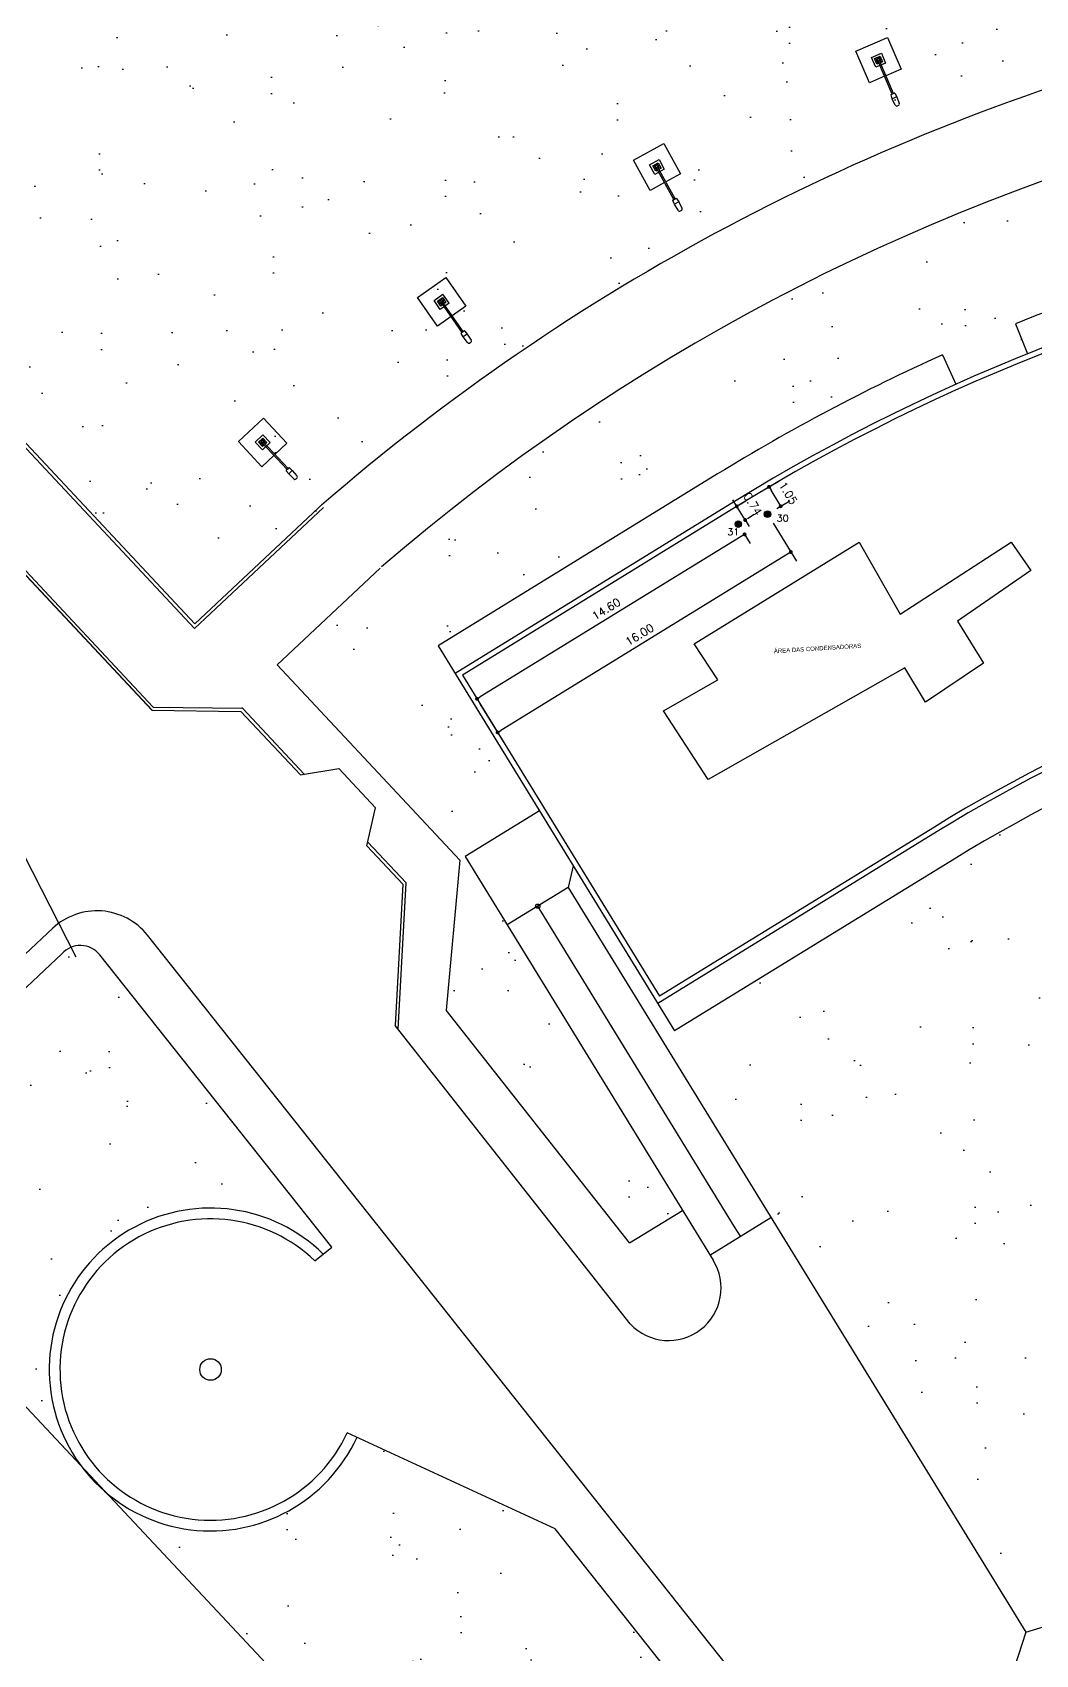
# Model space of a CAD drawing. Header units: metres. Extents: x 1796 to 2240, y -1398 to -687.
# Drawn here: x 1891.3 to 1937.9, y -1249.5 to -1174.2 of the extents above; entities that cross this region are included whole.
import ezdxf

# ---------------------------------------------------------------- set-up
doc = ezdxf.new("R2010")
doc.units = ezdxf.units.M
doc.header["$MEASUREMENT"] = 0
doc.layers.get('0').update_dxf_attribs({"linetype": 'CONTINUOUS'})
doc.layers.get('Defpoints').update_dxf_attribs({"linetype": 'CONTINUOUS'})
for name, color, linetype in [('ARQUITETURA', 253, 'CONTINUOUS'), ('Cota', 10, 'CONTINUOUS'), ('MARCAÇÕES NA MANTA', 6, 'CONTINUOUS')]:
    doc.layers.add(name, color=color, linetype=linetype)
doc.styles.add('ENGECAD', font='arial.ttf')
doc.styles.add('R60-250', font='romans.shx', dxfattribs={"height": 0.375})
doc.styles.add('S20', font='SIMPLEX.shx', dxfattribs={"width": 1.1, "height": 0.2})
doc.dimstyles.new('250', dxfattribs={"dimtxt": 0.375, "dimasz": 0.18, "dimexe": 0.5, "dimexo": 0.5, "dimgap": 0.225, "dimtad": 1, "dimzin": 1, "dimdsep": 46, "dimtxsty": 'R60-250', "dimblk1": 'DOT', "dimblk2": 'DOT', "dimsah": 1, "dimcen": 0, "dimclrd": 1, "dimclre": 1, "dimclrt": 30, "dimadec": 0, "dimazin": 0, "dimtfac": 1, "dimtmove": 2, "dimatfit": 3, "dimldrblk": 'DOT', "dimfxl": 1, "dimtolj": 1, "dimtzin": 0, "dimarcsym": 0})
pattern_1 = [(350.62296, (1466.5355, -762.2295), (4.08992, 4.08927), [0, -4.56, 0, -5.1, 0, -4.875]), (320.623, (1466.5355, -762.2295), (9.808834, 1.91215), [0, -2.46, 0, -4.11, 0, -1.575]), (280.62296, (1464.013, -759.536), (6.39856, -6.807323), [0, -1.5, 0, -5.4, 0, -7.05]), (270.623, (1464.013, -759.536), (8.08648, -4.78256), [0, -0.75, 0, -3.54, 0, -4.05])]

# ---------------------------------------------------------------- blocks, each defined once
blk = doc.blocks.new('_DOT')
at = {"color": 0, "linetype": 'ByBlock'}
blk.add_line((-0.5, 0), (-1, 0), dxfattribs=at)
at = {"color": 0, "linetype": 'ByBlock', "const_width": 0.5}
blk.add_lwpolyline([(-0.25, 0, 1), (0.25, 0, 1)], format="xyb", close=True, dxfattribs=at)
blk = doc.blocks.new('*D1100')
at = {"layer": 'Cota', "color": 1, "lineweight": -2, "transparency": 16777216}
for p, q in [((1924.254, -1197.567), (1912.122, -1205.023)), ((1924.379, -1197.426), (1924.669, -1197.899)), ((1911.94, -1205.071), (1912.231, -1205.543))]:
    blk.add_line(p, q, dxfattribs=at)
at = {"layer": 'Defpoints', "color": 0, "transparency": 16777216}
for p in [(1924.117, -1197), (1911.678, -1204.645), (1911.969, -1205.117)]:
    blk.add_point(p, dxfattribs=at)
at = {"layer": 'Cota', "color": 1, "lineweight": -2, "transparency": 16777216, "xscale": 0.18, "yscale": 0.18, "zscale": 0.18}
for p, rotation in [((1924.408, -1197.473), 31.57407113333248), ((1911.969, -1205.117), 211.5740711333325)]:
    blk.add_blockref('_DOT', p, dxfattribs=dict(at, rotation=rotation))
at = {"layer": 'Cota', "color": 30, "transparency": 16777216, "insert": (1917.972, -1200.944), "char_height": 0.375, "attachment_point": 5, "rotation": 31.57407, "style": 'R60-250'}
blk.add_mtext('\\A1;14.60', dxfattribs=at)
blk = doc.blocks.new('*D1101')
at = {"layer": 'Cota', "color": 1, "lineweight": -2, "transparency": 16777216}
for p, q in [((1925.737, -1196.962), (1926.818, -1198.722)), ((1926.403, -1198.39), (1913.079, -1206.579)), ((1912.105, -1205.34), (1913.187, -1207.099))]:
    blk.add_line(p, q, dxfattribs=at)
at = {"layer": 'Defpoints', "color": 0, "transparency": 16777216}
for p in [(1925.475, -1196.536), (1911.844, -1204.914), (1912.925, -1206.673)]:
    blk.add_point(p, dxfattribs=at)
at = {"layer": 'Cota', "color": 1, "lineweight": -2, "transparency": 16777216, "xscale": 0.18, "yscale": 0.18, "zscale": 0.18}
for p, rotation in [((1926.557, -1198.296), 31.57407113331841), ((1912.925, -1206.673), 211.5740711333185)]:
    blk.add_blockref('_DOT', p, dxfattribs=dict(at, rotation=rotation))
at = {"layer": 'Cota', "color": 30, "transparency": 16777216, "insert": (1919.525, -1202.133), "char_height": 0.375, "attachment_point": 5, "rotation": 31.57407, "style": 'R60-250'}
blk.add_mtext('\\A1;16.00', dxfattribs=at)
blk = doc.blocks.new('*D1102')
at = {"layer": 'Cota', "color": 1, "lineweight": -2, "transparency": 16777216}
for p, q in [((1923.951, -1196.022), (1923.857, -1195.869)), ((1924.433, -1196.806), (1924.046, -1196.175)), ((1924.156, -1196.108), (1924.472, -1195.914)), ((1924.543, -1196.738), (1924.859, -1196.544)), ((1924.527, -1196.959), (1924.622, -1197.113))]:
    blk.add_line(p, q, dxfattribs=at)
at = {"layer": 'Defpoints', "color": 0, "transparency": 16777216}
for p in [(1923.73, -1196.37), (1924.046, -1196.175), (1924.117, -1197)]:
    blk.add_point(p, dxfattribs=at)
at = {"layer": 'Cota', "color": 1, "lineweight": -2, "transparency": 16777216, "xscale": 0.18, "yscale": 0.18, "zscale": 0.18}
for p, rotation in [((1924.046, -1196.175), 301.5740711333443), ((1924.433, -1196.806), 121.5740711333443)]:
    blk.add_blockref('_DOT', p, dxfattribs=dict(at, rotation=rotation))
at = {"layer": 'Cota', "color": 30, "transparency": 16777216, "insert": (1924.788, -1196.063), "char_height": 0.375, "attachment_point": 5, "rotation": 301.57407, "style": 'R60-250'}
blk.add_mtext('\\A1;0.74', dxfattribs=at)
blk = doc.blocks.new('*D1103')
at = {"layer": 'Cota', "color": 1, "lineweight": -2, "transparency": 16777216}
for p, q in [((1925.364, -1195.378), (1925.975, -1195.012)), ((1925.993, -1196.016), (1925.638, -1195.424)), ((1925.904, -1196.279), (1926.514, -1195.913))]:
    blk.add_line(p, q, dxfattribs=at)
at = {"layer": 'Defpoints', "color": 0, "transparency": 16777216}
for p in [(1924.935, -1195.635), (1925.546, -1195.269), (1925.475, -1196.536)]:
    blk.add_point(p, dxfattribs=at)
at = {"layer": 'Cota', "color": 1, "lineweight": -2, "transparency": 16777216, "xscale": 0.18, "yscale": 0.18, "zscale": 0.18}
for p, rotation in [((1925.546, -1195.269), 120.9317283110461), ((1926.086, -1196.17), 300.9317283110461)]:
    blk.add_blockref('_DOT', p, dxfattribs=dict(at, rotation=rotation))
at = {"layer": 'Cota', "color": 30, "transparency": 16777216, "insert": (1926.431, -1195.556), "char_height": 0.375, "attachment_point": 5, "rotation": 300.93173, "style": 'R60-250'}
blk.add_mtext('\\A1;1.05', dxfattribs=at)

msp = doc.modelspace()

# ---------------------------------------------------------------- hatches: boundary and pattern name
at = {"layer": 'ARQUITETURA'}
h = msp.add_hatch(dxfattribs=at)
h.set_pattern_fill('AR-SAND', color=116, scale=3, angle=-46.87704, style=0)
h.set_pattern_definition(pattern_1)
h.paths.add_polyline_path([(1891.75, -1141.193), (1888.66, -1142.838), (1888.588, -1142.707), (1881.655, -1146.67), (1877.849, -1149.014), (1869.565, -1154.557), (1860.873, -1161.087), (1867.94, -1168.633), (1875.757, -1161.312), (1880.303, -1166.166), (1872.486, -1173.487), (1898.849, -1201.637), (1903.517, -1197.278), (1907.791, -1193.574), (1912.186, -1190.252), (1918.103, -1186.33), (1925.755, -1182.075), (1930.989, -1179.637), (1936.113, -1177.587), (1941.154, -1175.876), (1944.014, -1175.034), (1940.631, -1161.343), (1937.353, -1148.129), (1930.376, -1149.86), (1929.53, -1147.315), (1924.436, -1149.124), (1920.723, -1150.593), (1915.46, -1152.903), (1911.172, -1154.985), (1907.912, -1156.607), (1902.792, -1159.154), (1901.106, -1159.994)])
h = msp.add_hatch(dxfattribs=at)
h.set_pattern_fill('AR-SAND', color=116, scale=3, angle=-46.87704, style=0)
h.set_pattern_definition(pattern_1)
h.paths.add_polyline_path([(1968.94, -1175.477), (1969.026, -1177.396), (1972.992, -1177.314), (1980.864, -1177.776), (1990.307, -1179.19), (2001.352, -1181.259), (2001.722, -1179.297), (1989.318, -1176.97), (1984.284, -1176.065), (1972.707, -1175.345)])
h.paths.add_polyline_path([(1965.029, -1177.542), (1964.942, -1175.617), (1962.446, -1175.704), (1953.488, -1176.941), (1938.948, -1180.818), (1927.111, -1185.959), (1914.809, -1193.363), (1907.472, -1199.042), (1908.838, -1200.501), (1915.412, -1195.321), (1922.392, -1190.748), (1929.652, -1186.844), (1937.161, -1183.602), (1948.061, -1180.169), (1955.436, -1178.628)])
h = msp.add_hatch(dxfattribs=at)
h.set_pattern_fill('AR-SAND', color=116, scale=3, angle=-46.87704, style=0)
h.set_pattern_definition(pattern_1)
edge = h.paths.add_edge_path()
edge.add_arc((1971.325, -1273.05), 92, 93.82041, 111.90763)
edge.add_line((1936.999, -1187.694), (1937.559, -1189.085))
edge.add_arc((1971.325, -1273.05), 90.5, 111.90763, 114.20354)
edge.add_line((1934.222, -1190.505), (1933.608, -1189.137))
edge.add_arc((1971.325, -1273.05), 92, 114.20328, 121.57407)
edge.add_line((1923.154, -1194.669), (1910.162, -1202.654))
edge.add_line((1910.162, -1202.654), (1908.838, -1200.501))
edge.add_arc((1971.325, -1273.05), 95.75, 93.77161, 130.73854, ccw=False)
edge.add_line((1965.027, -1177.507), (1965.195, -1181.254))
edge = h.paths.add_edge_path()
edge.add_arc((1971.325, -1273.05), 92, 79.39324, 91.32909)
edge.add_line((1969.191, -1181.075), (1969.023, -1177.328))
edge.add_arc((1971.325, -1273.05), 95.75, 79.39324, 91.37788, ccw=False)
edge.add_line((1988.95, -1178.936), (2001.352, -1181.259))
edge.add_line((2001.352, -1181.259), (2013.609, -1210.073))
edge.add_line((2013.609, -1210.073), (1999.373, -1207.291))
edge.add_line((1999.373, -1207.291), (1985.934, -1214.289))
edge.add_line((1985.934, -1214.289), (1979.219, -1214.591))
edge.add_line((1979.219, -1214.591), (1980.336, -1202.624))
edge.add_arc((1971.325, -1273.05), 71, 79.39324, 82.70853, ccw=False)
edge.add_line((1984.394, -1203.263), (1999.541, -1206.1))
edge.add_arc((2068.683, -1199.209), 69.485, 169.39324, 185.69147, ccw=False)
edge.add_line((2000.386, -1186.419), (1987.983, -1184.096))
edge.add_line((1987.983, -1184.096), (1988.26, -1182.622))
h = msp.add_hatch(dxfattribs=at)
h.set_pattern_fill('AR-SAND', color=116, scale=3, angle=-46.87704, style=0)
h.set_pattern_definition(pattern_1)
h.paths.add_polyline_path([(1914.874, -1210.322), (1908.838, -1200.501), (1907.472, -1199.042), (1904.753, -1201.589), (1911.424, -1212.442)])
h = msp.add_hatch(dxfattribs=at)
h.set_pattern_fill('AR-SAND', color=116, scale=3, angle=-46.87704, style=0)
h.set_pattern_definition(pattern_1)
h.paths.add_polyline_path([(1966.816, -1239.548), (1965.86, -1217.827), (1961.19, -1218.032), (1960.704, -1215.424), (1960.435, -1215.436), (1960.252, -1214.443), (1958.033, -1214.543), (1956.03, -1203.717, 0.083678), (1934.15, -1212.56), (1920.539, -1220.925), (1937.474, -1248.48)])
h = msp.add_hatch(dxfattribs=at)
h.set_pattern_fill('AR-SAND', color=116, scale=3, angle=-46.87704, style=0)
h.set_pattern_definition(pattern_1)
h.paths.add_polyline_path([(1911.424, -1212.442), (1910.705, -1219.578), (1919.219, -1230.293), (1921.524, -1228.876)])
h = msp.add_hatch(dxfattribs=at)
h.set_pattern_fill('AR-SAND', color=116, scale=3, angle=-46.87704, style=0)
h.set_pattern_definition(pattern_1)
edge = h.paths.add_edge_path()
edge.add_line((1894.706, -1241.97), (1918.345, -1267.206))
edge.add_line((1918.345, -1267.206), (1922.822, -1253.477))
edge.add_arc((1921.871, -1253.167), 1, -18.06029, 38.45815)
edge.add_line((1922.654, -1252.545), (1915.605, -1243.671))
edge.add_line((1915.605, -1243.671), (1906.39, -1239.415))
edge.add_arc((1899.581, -1236.27), 7.5, -130.53897, -24.79202, ccw=False)
edge = h.paths.add_edge_path()
edge.add_line((1881.291, -1227.647), (1893.575, -1240.762))
edge.add_arc((1899.581, -1236.27), 7.5, 45.65901, 216.79463, ccw=False)
edge.add_line((1904.823, -1230.906), (1905.218, -1230.592))
edge.add_line((1905.218, -1230.592), (1894.427, -1217.006))
edge.add_arc((1893.527, -1217.721), 1.15, 38.45815, 128.11201)
edge.add_line((1892.817, -1216.817), (1881.291, -1227.647))
at = {"layer": 'MARCAÇÕES NA MANTA'}
h = msp.add_hatch(color=4, dxfattribs=at)
h.dxf.hatch_style = 1
h.paths.add_polyline_path([(1925.625, -1196.536, 1), (1925.325, -1196.536, 1)])
h = msp.add_hatch(color=4, dxfattribs=at)
h.dxf.hatch_style = 1
h.paths.add_polyline_path([(1924.267, -1197, 1), (1923.967, -1197, 1)])

# ---------------------------------------------------------------- linework, layer by layer
at = {"layer": 'ARQUITETURA'}
for p, q in [((1898.842, -1201.849), (1850.314, -1150.032)), ((2020.741, -1376.521), (1823.658, -1166.119)), ((1872.486, -1173.487), (1898.849, -1201.637)), ((1929.584, -1175.027), (1931.055, -1174.398)), ((1931.055, -1174.398), (1931.685, -1175.869)), ((1930.214, -1176.498), (1929.584, -1175.027)), ((1930.306, -1175.317), (1930.766, -1175.12)), ((1930.503, -1175.776), (1930.306, -1175.317)), ((1930.451, -1175.374), (1930.708, -1175.264)), ((1930.561, -1175.632), (1930.451, -1175.374)), ((1930.514, -1175.388), (1930.486, -1175.4)), ((1930.506, -1175.408), (1930.494, -1175.38)), ((1930.505, -1175.501), (1930.551, -1175.481)), ((1930.507, -1175.505), (1930.553, -1175.486)), ((1930.577, -1175.32), (1930.597, -1175.366)), ((1930.582, -1175.318), (1930.601, -1175.364)), ((1930.631, -1175.447), (1930.636, -1175.445)), ((1930.631, -1175.447), (1930.633, -1175.451)), ((1930.631, -1175.447), (1930.638, -1175.449)), ((1930.636, -1175.445), (1930.633, -1175.451)), ((1930.633, -1175.451), (1930.638, -1175.449)), ((1930.636, -1175.445), (1930.638, -1175.449)), ((1930.675, -1175.319), (1930.702, -1175.308)), ((1930.683, -1175.3), (1930.694, -1175.327)), ((1930.708, -1175.264), (1930.818, -1175.522)), ((1930.716, -1175.41), (1930.762, -1175.391)), ((1930.718, -1175.415), (1930.764, -1175.395)), ((1930.763, -1175.488), (1930.775, -1175.516)), ((1930.766, -1175.12), (1930.963, -1175.58)), ((1930.769, -1175.502), (1930.783, -1175.496)), ((1930.919, -1176.196), (1930.214, -1176.498)), ((1930.963, -1175.58), (1930.503, -1175.776)), ((1930.66, -1175.59), (1930.561, -1175.632)), ((1930.581, -1175.583), (1930.567, -1175.589)), ((1930.575, -1175.569), (1930.586, -1175.596)), ((1930.594, -1175.577), (1930.581, -1175.583)), ((1930.818, -1175.522), (1930.715, -1175.566)), ((1930.769, -1175.502), (1930.755, -1175.508)), ((1931.685, -1175.869), (1930.974, -1176.173)), ((1931.225, -1177.039), (1931.372, -1176.976)), ((1931.399, -1176.987), (1931.483, -1177.146)), ((1931.272, -1177.237), (1931.215, -1177.065)), ((1931.414, -1177.534), (1931.272, -1177.237)), ((1931.483, -1177.146), (1931.6, -1177.454)), ((1931.557, -1177.556), (1931.518, -1177.573)), ((1919.24, -1180.093), (1920.648, -1179.318)), ((1920.648, -1179.318), (1921.424, -1180.727)), ((1920.015, -1181.502), (1919.24, -1180.093)), ((1919.99, -1180.311), (1920.431, -1180.069)), ((1920.233, -1180.752), (1919.99, -1180.311)), ((1920.141, -1180.355), (1920.387, -1180.219)), ((1920.276, -1180.602), (1920.141, -1180.355)), ((1920.205, -1180.363), (1920.179, -1180.377)), ((1920.199, -1180.383), (1920.184, -1180.357)), ((1920.207, -1180.476), (1920.251, -1180.452)), ((1920.209, -1180.48), (1920.254, -1180.456)), ((1920.673, -1180.51), (1920.233, -1180.752)), ((1920.262, -1180.288), (1920.286, -1180.332)), ((1920.266, -1180.286), (1920.29, -1180.33)), ((1920.371, -1180.55), (1920.276, -1180.602)), ((1920.291, -1180.55), (1920.278, -1180.558)), ((1920.291, -1180.55), (1920.284, -1180.537)), ((1920.304, -1180.543), (1920.291, -1180.55)), ((1920.291, -1180.55), (1920.298, -1180.564)), ((1920.356, -1180.397), (1920.303, -1180.426)), ((1921.124, -1181.919), (1920.303, -1180.426)), ((1920.37, -1180.424), (1920.318, -1180.453)), ((1920.328, -1180.409), (1920.333, -1180.407)), ((1920.328, -1180.409), (1920.331, -1180.414)), ((1920.328, -1180.409), (1920.335, -1180.411)), ((1920.333, -1180.407), (1920.331, -1180.414)), ((1920.331, -1180.414), (1920.335, -1180.411)), ((1920.333, -1180.407), (1920.335, -1180.411)), ((1921.177, -1181.89), (1920.356, -1180.397)), ((1920.359, -1180.278), (1920.372, -1180.271)), ((1920.372, -1180.271), (1920.365, -1180.257)), ((1920.372, -1180.271), (1920.385, -1180.263)), ((1920.372, -1180.271), (1920.38, -1180.284)), ((1920.387, -1180.219), (1920.523, -1180.466)), ((1920.41, -1180.365), (1920.454, -1180.34)), ((1920.412, -1180.369), (1920.456, -1180.345)), ((1920.523, -1180.466), (1920.424, -1180.52)), ((1920.431, -1180.069), (1920.673, -1180.51)), ((1920.485, -1180.444), (1920.458, -1180.458)), ((1920.464, -1180.438), (1920.472, -1180.451)), ((1920.472, -1180.451), (1920.479, -1180.464)), ((1921.424, -1180.727), (1920.743, -1181.101)), ((1920.691, -1181.13), (1920.015, -1181.502)), ((1921.146, -1182.136), (1921.072, -1181.97)), ((1921.08, -1181.943), (1921.221, -1181.865)), ((1921.349, -1182.025), (1921.146, -1182.136)), ((1921.318, -1182.419), (1921.146, -1182.136)), ((1921.248, -1181.873), (1921.349, -1182.025)), ((1921.349, -1182.025), (1921.496, -1182.321)), ((1921.463, -1182.427), (1921.426, -1182.448)), ((1909.197, -1186.475), (1910.519, -1185.546)), ((1910.519, -1185.546), (1911.449, -1186.867)), ((1910.127, -1187.797), (1909.197, -1186.475)), ((1909.971, -1186.61), (1910.384, -1186.32)), ((1910.262, -1187.023), (1909.971, -1186.61)), ((1910.126, -1186.637), (1910.357, -1186.475)), ((1910.289, -1186.868), (1910.126, -1186.637)), ((1910.191, -1186.638), (1910.166, -1186.655)), ((1910.188, -1186.659), (1910.17, -1186.634)), ((1910.206, -1186.751), (1910.247, -1186.722)), ((1910.209, -1186.755), (1910.25, -1186.726)), ((1910.24, -1186.557), (1910.269, -1186.598)), ((1910.244, -1186.554), (1910.273, -1186.596)), ((1910.675, -1186.733), (1910.262, -1187.023)), ((1910.346, -1186.655), (1910.296, -1186.69)), ((1911.281, -1188.09), (1910.296, -1186.69)), ((1910.363, -1186.68), (1910.314, -1186.715)), ((1910.319, -1186.671), (1910.324, -1186.668)), ((1910.319, -1186.671), (1910.322, -1186.675)), ((1910.319, -1186.671), (1910.326, -1186.672)), ((1910.324, -1186.668), (1910.322, -1186.675)), ((1910.322, -1186.675), (1910.326, -1186.672)), ((1910.324, -1186.668), (1910.326, -1186.672)), ((1910.336, -1186.536), (1910.361, -1186.519)), ((1910.339, -1186.515), (1910.357, -1186.54)), ((1911.331, -1188.055), (1910.346, -1186.655)), ((1910.357, -1186.475), (1910.52, -1186.706)), ((1910.675, -1186.733), (1910.384, -1186.32)), ((1910.396, -1186.617), (1910.437, -1186.588)), ((1910.399, -1186.621), (1910.44, -1186.592)), ((1910.52, -1186.706), (1910.427, -1186.771)), ((1910.48, -1186.688), (1910.455, -1186.705)), ((1910.459, -1186.684), (1910.476, -1186.709)), ((1896.851, -1205.648), (1879.66, -1187.292)), ((1896.861, -1205.639), (1879.67, -1187.283)), ((1896.902, -1205.483), (1879.723, -1187.14)), ((1910.761, -1187.351), (1910.127, -1187.797)), ((1910.31, -1186.807), (1910.286, -1186.824)), ((1910.289, -1186.803), (1910.307, -1186.828)), ((1910.378, -1186.806), (1910.289, -1186.868)), ((1911.449, -1186.867), (1910.811, -1187.316)), ((1911.327, -1188.305), (1911.235, -1188.147)), ((1911.24, -1188.119), (1911.372, -1188.026)), ((1911.517, -1188.171), (1911.327, -1188.305)), ((1911.53, -1188.569), (1911.327, -1188.305)), ((1911.4, -1188.031), (1911.517, -1188.171)), ((1911.517, -1188.171), (1911.697, -1188.451)), ((1936.999, -1187.694), (1937.559, -1189.085)), ((1911.676, -1188.561), (1911.641, -1188.586)), ((1933.608, -1189.137), (1934.222, -1190.505)), ((1900.874, -1193.164), (1902.042, -1192.071)), ((1902.042, -1192.071), (1903.135, -1193.239)), ((1901.968, -1194.332), (1900.874, -1193.164)), ((1901.651, -1193.19), (1902.016, -1192.848)), ((1901.993, -1193.555), (1901.651, -1193.19)), ((1901.807, -1193.195), (1902.011, -1193.004)), ((1901.998, -1193.4), (1901.807, -1193.195)), ((1901.871, -1193.187), (1901.849, -1193.207)), ((1901.87, -1193.208), (1901.85, -1193.186)), ((1901.901, -1193.295), (1901.937, -1193.261)), ((1901.904, -1193.299), (1901.941, -1193.265)), ((1901.907, -1193.101), (1901.941, -1193.138)), ((1901.911, -1193.098), (1901.945, -1193.134)), ((1902.025, -1193.183), (1901.981, -1193.224)), ((1903.14, -1194.461), (1901.981, -1193.224)), ((1902.011, -1193.336), (1901.989, -1193.357)), ((1901.99, -1193.336), (1902.01, -1193.358)), ((1902.358, -1193.213), (1901.993, -1193.555)), ((1902.077, -1193.326), (1901.998, -1193.4)), ((1901.999, -1193.046), (1902.02, -1193.068)), ((1901.999, -1193.067), (1902.021, -1193.047)), ((1902.001, -1193.201), (1902.005, -1193.198)), ((1902.001, -1193.201), (1902.008, -1193.202)), ((1902.001, -1193.201), (1902.005, -1193.205)), ((1902.045, -1193.205), (1902.002, -1193.246)), ((1902.005, -1193.198), (1902.008, -1193.202)), ((1902.005, -1193.198), (1902.005, -1193.205)), ((1902.005, -1193.205), (1902.008, -1193.202)), ((1902.011, -1193.004), (1902.203, -1193.208)), ((1902.016, -1192.848), (1902.358, -1193.213)), ((1903.184, -1194.42), (1902.025, -1193.183)), ((1902.069, -1193.138), (1902.105, -1193.104)), ((1902.072, -1193.142), (1902.109, -1193.108)), ((1902.203, -1193.208), (1902.121, -1193.285)), ((1902.139, -1193.195), (1902.16, -1193.217)), ((1902.161, -1193.196), (1902.139, -1193.217)), ((1903.135, -1193.239), (1902.572, -1193.767)), ((1902.528, -1193.808), (1901.968, -1194.332)), ((1903.214, -1194.665), (1903.102, -1194.523)), ((1903.103, -1194.495), (1903.22, -1194.386)), ((1903.382, -1194.508), (1903.214, -1194.665)), ((1903.45, -1194.896), (1903.214, -1194.665)), ((1903.248, -1194.387), (1903.382, -1194.508)), ((1903.382, -1194.508), (1903.597, -1194.758)), ((1903.591, -1194.868), (1903.56, -1194.897)), ((1923.154, -1194.669), (1910.162, -1202.654)), ((1904.84, -1196.232), (1898.842, -1201.849)), ((1904.853, -1196.014), (1898.849, -1201.637)), ((1923.94, -1195.947), (1910.947, -1203.932)), ((1924.07, -1196.16), (1911.291, -1204.014)), ((1907.472, -1199.042), (1902.673, -1203.538)), ((1910.162, -1202.654), (1921.157, -1220.545)), ((1902.673, -1203.538), (1911.163, -1212.603)), ((1911.291, -1204.014), (1920.454, -1218.924)), ((1896.937, -1205.499), (1901.041, -1205.548)), ((1903.934, -1208.615), (1901.075, -1205.563)), ((1896.851, -1205.648), (1900.996, -1205.697)), ((1903.756, -1208.644), (1900.996, -1205.697)), ((1888.226, -1207.137), (1893.311, -1217.104)), ((1903.756, -1208.644), (1905.542, -1208.357)), ((1907.251, -1210.181), (1905.542, -1208.357)), ((1906.848, -1211.945), (1907.251, -1210.181)), ((1914.874, -1210.322), (1911.424, -1212.442)), ((1933.364, -1211.283), (1920.372, -1219.267)), ((1933.233, -1211.07), (1920.454, -1218.924)), ((1908.516, -1213.726), (1906.848, -1211.945)), ((1908.669, -1213.67), (1906.888, -1211.769)), ((1911.163, -1212.603), (1910.539, -1219.583)), ((1911.424, -1212.442), (1922.943, -1231.186)), ((1916.445, -1212.878), (1916.207, -1213.876)), ((1934.15, -1212.56), (1921.157, -1220.545)), ((1908.516, -1213.726), (1908.165, -1220.287)), ((1908.305, -1220.465), (1908.669, -1213.67)), ((1916.207, -1213.876), (1913.374, -1215.617)), ((1916.207, -1213.876), (1937.477, -1248.477)), ((1923.933, -1229.646), (1914.791, -1214.746)), ((1892.248, -1215.773), (1880.486, -1226.788)), ((1924.345, -1250.968), (1896.648, -1216.096)), ((1892.668, -1216.957), (1881.291, -1227.647)), ((1905.218, -1230.592), (1894.427, -1217.006)), ((1919.06, -1230.391), (1910.539, -1219.583)), ((1919.093, -1234.152), (1908.165, -1220.287)), ((1919.06, -1230.391), (1921.524, -1228.876)), ((1922.8, -1230.953), (1925.632, -1229.213)), ((1924.216, -1230.083), (1923.933, -1229.646)), ((1904.428, -1231.22), (1905.218, -1230.592)), ((1915.605, -1243.671), (1905.936, -1239.205)), ((1937.477, -1248.477), (1966.816, -1239.548)), ((1922.654, -1252.545), (1915.605, -1243.671)), ((1937.477, -1248.477), (1931.657, -1266.42))]:
    msp.add_line(p, q, dxfattribs=at)
for points in [[(1930.66, -1175.437), (1930.605, -1175.461)], [(1931.271, -1177.019), (1930.605, -1175.461)], [(1930.672, -1175.465), (1930.616, -1175.488)], [(1931.326, -1176.996), (1930.66, -1175.437)], [(1931.483, -1177.146), (1931.272, -1177.237)]]:
    msp.add_lwpolyline(points, dxfattribs=at)
msp.add_lwpolyline([(1920.645, -1205.673), (1923.162, -1204.232), (1922.069, -1202.554), (1929.733, -1197.831), (1931.634, -1201.178), (1936.807, -1197.835), (1937.709, -1199.157), (1934.305, -1201.505), (1935.52, -1203.459), (1932.82, -1205.268), (1931.864, -1203.673), (1922.718, -1208.868)], close=True, dxfattribs=at)
for centre, radius in [((1930.5, -1175.394), 0.01), ((1930.688, -1175.314), 0.01), ((1930.769, -1175.502), 0.01), ((1930.581, -1175.583), 0.01), ((1920.192, -1180.37), 0.01), ((1920.291, -1180.55), 0.01), ((1920.372, -1180.271), 0.01), ((1920.472, -1180.451), 0.01), ((1910.179, -1186.646), 0.0101), ((1910.348, -1186.527), 0.0101), ((1910.467, -1186.697), 0.0101), ((1910.298, -1186.816), 0.0101), ((1901.86, -1193.197), 0.01), ((1902, -1193.347), 0.01), ((1902.01, -1193.057), 0.01), ((1902.15, -1193.206), 0.01), ((1914.791, -1214.746), 0.1), ((1899.581, -1236.27), 0.5)]:
    msp.add_circle(centre, radius, dxfattribs=at)
for centre, radius, start, end in [((1971.074, -1272.663), 101.286, 104.92615, 130.91481), ((1971.325, -1273.05), 97.75, 79.39324, 130.73854), ((1930.634, -1175.448), 0.09, 310.95354, 271.9935), ((1930.634, -1175.448), 0.081, 313.00874, 269.50657), ((1931.38, -1176.994), 0.02, 23.16195, 113.16195), ((1931.233, -1177.057), 0.02, 113.16195, 203.16195), ((1931.486, -1177.499), 0.08, 205.57467, 293.16195), ((1931.525, -1177.483), 0.08, 293.16195, 20.74923), ((1920.332, -1180.41), 0.0904, 316.61223, 277.65219), ((1920.332, -1180.41), 0.0814, 318.66743, 275.16526), ((1971.325, -1273.05), 92, 93.82041, 111.90763), ((1921.09, -1181.961), 0.0201, 118.82064, 208.82064), ((1921.231, -1181.883), 0.0201, 28.82064, 118.82064), ((1921.387, -1182.378), 0.0804, 211.23336, 298.82064), ((1921.424, -1182.357), 0.0804, 298.82064, 26.40792), ((1971.325, -1273.05), 90.5, 79.39324, 121.57407), ((1971.325, -1273.05), 90.25, 79.39324, 121.57407), ((1910.323, -1186.671), 0.0909, 322.92088, 283.96084), ((1910.323, -1186.671), 0.0818, 324.97608, 281.47391), ((1911.251, -1188.136), 0.0202, 125.12929, 215.12929), ((1911.384, -1188.043), 0.0202, 35.12929, 125.12929), ((1911.594, -1188.52), 0.0808, 217.54201, 305.12929), ((1911.629, -1188.495), 0.0808, 305.12929, 32.71657), ((1971.325, -1273.05), 92, 114.20328, 121.57407), ((1902.005, -1193.202), 0.09, 330.91455, 291.95451), ((1902.005, -1193.202), 0.081, 332.96975, 289.46758), ((1903.117, -1194.51), 0.02, 133.12296, 223.12296), ((1903.234, -1194.4), 0.02, 43.12296, 133.12296), ((1903.506, -1194.839), 0.08, 225.53568, 313.12296), ((1903.537, -1194.81), 0.08, 313.12296, 40.71024), ((1971.325, -1273.05), 72.75, 79.39324, 121.57407), ((1971.325, -1273.05), 72.5, 79.39324, 121.57407), ((1971.325, -1273.05), 71, 79.39324, 121.57408), ((1896.939, -1205.449), 0.05, 223.12296, 268.11998), ((1901.04, -1205.598), 0.05, 44.31901, 88.57428), ((1894.299, -1217.962), 3, 38.45815, 133.12296), ((1893.527, -1217.721), 1.15, 38.45815, 138.32732), ((1899.581, -1236.27), 7.5, 45.65901, 335.20798), ((1899.581, -1236.27), 7, 46.17638, 335.20772), ((1920.875, -1232.483), 2.441, 223.12267, 32.10137)]:
    msp.add_arc(centre, radius, start, end, dxfattribs=at)
at = {"layer": 'MARCAÇÕES NA MANTA', "color": 5}
for centre in [(1925.475, -1196.536), (1924.117, -1197)]:
    msp.add_circle(centre, 0.15, dxfattribs=at)

# ---------------------------------------------------------------- texts
at = {"layer": 'ARQUITETURA', "style": 'ENGECAD'}
msp.add_text('ÁREA DAS CONDENSADORAS', height=0.2, rotation=3.49162, dxfattribs=at).set_placement((1925.775, -1202.996))
at = {"layer": 'MARCAÇÕES NA MANTA', "style": 'S20', "width": 1.1}
for s, p in [('30', (1925.897, -1196.874)), ('31', (1923.599, -1197.51))]:
    msp.add_text(s, height=0.3, dxfattribs=at).set_placement(p)

# ---------------------------------------------------------------- dimensions: what is measured, and where the dimension line sits
at = {"layer": 'Cota'}
for base, p1, p2, angle, picture, middle in [((1925.546, -1195.269), (1925.475, -1196.536), (1924.935, -1195.635), 120.93173, '*D1103', (1926.431, -1195.556)), ((1924.046, -1196.175), (1924.117, -1197), (1923.73, -1196.37), 121.57407, '*D1102', (1924.788, -1196.063))]:
    dim = msp.add_linear_dim(base=base, p1=p1, p2=p2, angle=angle, dimstyle='250', dxfattribs=at)
    dim.commit()
    dim.dimension.update_dxf_attribs({"geometry": picture, "text_midpoint": middle, "dimtype": 161})
for p1, p2, distance, picture, middle in [((1925.475, -1196.536), (1911.844, -1204.914), 2.066, '*D1101', (1919.525, -1202.133)), ((1924.117, -1197), (1911.678, -1204.645), 0.555, '*D1100', (1917.972, -1200.944))]:
    dim = msp.add_aligned_dim(p1=p1, p2=p2, distance=distance, dimstyle='250', dxfattribs=at)
    dim.commit()
    dim.dimension.update_dxf_attribs({"geometry": picture, "text_midpoint": middle})

doc.saveas('drawing.dxf')
